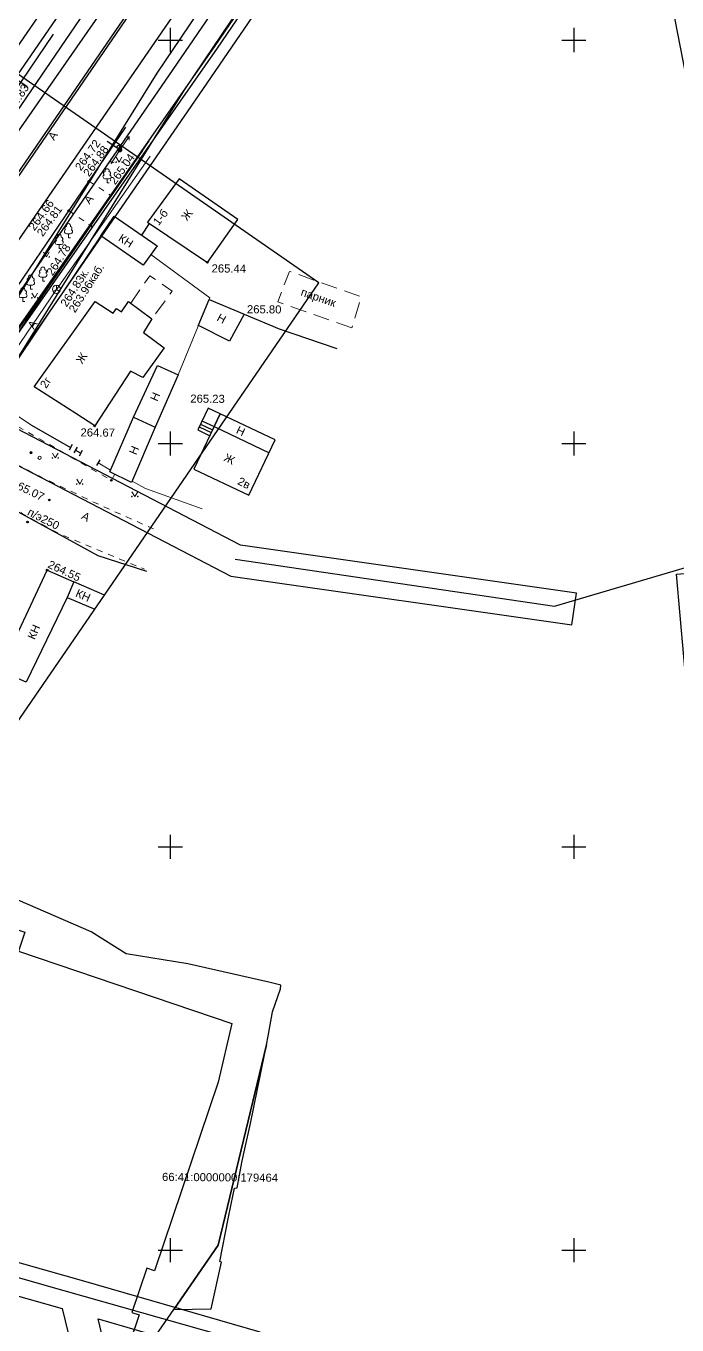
# Model space of a CAD drawing. Header units: metres. Extents: x -1448899 to 1563798, y -293564 to 398817.
# Drawn here: x 40732.1 to 40812.8, y 36790.7 to 36951.7 of the extents above; entities that cross this region are included whole.
import ezdxf
from ezdxf.enums import TextEntityAlignment as Align

# ---------------------------------------------------------------- set-up
doc = ezdxf.new("R2010")
doc.units = ezdxf.units.M
doc.set_wipeout_variables(frame=1)
doc.header["$PDMODE"] = 32
doc.header["$PDSIZE"] = 0.2
doc.linetypes.add('atp_1.5x1.5', pattern=[3, 1.5, -1.5])
doc.linetypes.add('atp_2x1', pattern=[3, 2, -1])
for name, color, linetype in [('D', 1, 'Continuous'), ('LABELS', 254, 'Continuous'), ('P', 94, 'Continuous'), ('T', 1, 'Continuous'), ('Z', 30, 'Continuous'), ('Автодорожное хозяйство', 7, 'Continuous'), ('Водопроводы', 7, 'Continuous'), ('Газопроводы', 7, 'Continuous'), ('граница ск ЕКБ', 7, 'Continuous'), ('Здания и строения', 7, 'Continuous'), ('Кабели низкого напряжения', 7, 'Continuous'), ('Кабели связи', 7, 'Continuous'), ('кадастр', 7, 'Continuous'), ('Крышки колодцев', 7, 'Continuous'), ('Объекты электропередачи', 7, 'Continuous'), ('Ограждения', 7, 'Continuous'), ('Отметка', 7, 'Continuous'), ('Пикет', 7, 'Continuous'), ('Растительность', 7, 'Continuous'), ('Сетка координат', 7, 'Continuous')]:
    doc.layers.add(name, color=color, linetype=linetype)
doc.styles.get("Standard").update_dxf_attribs({"font": 'arial.ttf'})
doc.styles.add('Бм431', font='')
doc.styles.get('Бм431').set_extended_font_data('Bm431', italic=True)
doc.linetypes.add('atp_119_3', pattern='A,4,-2,[131,ltypeshp.shx,S=0.45,R=90,X=0.45,Y=-0.45],8,[131,ltypeshp.shx,S=0.45,R=-90,X=-0.45,Y=0.45],-2,4', length=20)
doc.linetypes.add('atp_122_v', pattern='A,2,-2,3,-0.6,["В",Бм431,S=2,R=0,X=-0.5,Y=-1],-2,4,-2,8,-2,8,-2,6', length=41.6)
doc.linetypes.add('atp_133_t', pattern='A,4,[133,ltypeshp.shx,S=0.12,R=0,X=-0.12,Y=0],0,[133,ltypeshp.shx,S=0.25,R=0,X=-0.25,Y=0],4,-2', length=10)
doc.linetypes.add('atp_474_1a', pattern='A,1,-0.4,[133,ltypeshp.shx,S=0.1,R=0,X=0,Y=0],0.0001,[133,ltypeshp.shx,S=0.2,R=0,X=-0.1,Y=0],0,[133,ltypeshp.shx,S=0.3,R=0,X=-0.2,Y=0],0.0001,[133,ltypeshp.shx,S=0.4,R=0,X=-0.3,Y=0],0,[133,ltypeshp.shx,S=0.5,R=0,X=-0.4,Y=0],0.0001,[130,ltypeshp.shx,S=0.25,R=0,X=0.1,Y=0.75],-0.6,3', length=5.0003)
doc.linetypes.add('atp_475_1', pattern='A,2.5,[130,ltypeshp.shx,S=0.4,R=0,X=0,Y=0.4],2.5', length=5)

# ---------------------------------------------------------------- blocks, each defined once
blk = doc.blocks.new('A$C441d7248')
at = {"layer": 'граница ск ЕКБ', "color": 5, "lineweight": 30}
blk.add_lwpolyline([(216.79, 5.82), (307.27, 137.68), (92.91, 286.43), (0, 152.62), (216.79, 5.82)], dxfattribs=at)
blk = doc.blocks.new('atp_107a')
at = {"linetype": 'ByBlock', "lineweight": -2}
h = blk.add_hatch(color=0, dxfattribs=at)
edge = h.paths.add_edge_path()
edge.add_arc((0, 0), 0.5, 0, 360)
at = {"color": 0, "linetype": 'ByBlock', "lineweight": -2}
blk.add_circle((0, 0), 0.5, dxfattribs=at)
blk = doc.blocks.new('atp_115c')
at = {"color": 0, "linetype": 'ByBlock', "lineweight": -2}
for points in [[(3.29, -0.5), (4, 0), (3.29, 0.5)], [(0.5, 0), (4, 0)]]:
    blk.add_lwpolyline(points, dxfattribs=at)
blk = doc.blocks.new('atp_390a')
at = {"color": 0, "linetype": 'ByBlock', "lineweight": -2}
for points in [[(0, 0.99), (-0.51, 0.99)], [(0, 0.99), (0.51, 0.99)], [(0, 0), (0, 0.99)], [(0.5, 0), (0, 0)]]:
    blk.add_lwpolyline(points, dxfattribs=at)
for centre, start, end in [((0, 3), 90, 202.242), ((0, 3), 337.758, 90), ((-0.51, 1.49), 115.6346, 270), ((-0.39, 2.32), 97.9406, 227.8197), ((0.39, 2.32), 312.1803, 82.0594), ((0.51, 1.49), 270, 64.3654)]:
    blk.add_arc(centre, 0.5, start, end, dxfattribs=at)
blk = doc.blocks.new('atp_397b')
at = {"color": 0, "linetype": 'ByBlock', "lineweight": -2}
blk.add_circle((0, 0), 0.4, dxfattribs=at)
blk = doc.blocks.new('atp_397a')
at = {"linetype": 'ByBlock', "lineweight": -2}
blk.add_hatch(color=0, dxfattribs=at).paths.add_polyline_path([(-0.3, 0, 1), (0.3, 0, 1)])
at = {"color": 0, "linetype": 'ByBlock', "lineweight": -2}
blk.add_circle((0, 0), 0.3, dxfattribs=at)
blk = doc.blocks.new('atp_416')
at = {"color": 0, "linetype": 'ByBlock', "lineweight": -2}
blk.add_lwpolyline([(0.72, 1.2), (0, 0), (-0.72, 1.2)], dxfattribs=at)
for centre in [(-0.72, 0), (0.72, 0)]:
    blk.add_circle(centre, 0.075, dxfattribs=at)
blk = doc.blocks.new('atp_117sv')
at = {"color": 0, "linetype": 'ByBlock', "lineweight": -2}
for points in [[(0, 1), (0, 0)], [(0, 0), (-0.87, -0.5)], [(0.87, -0.5), (0, 0)]]:
    blk.add_lwpolyline(points, dxfattribs=at)
blk.add_circle((0, 0), 1, dxfattribs=at)
blk = doc.blocks.new('A$C0BB7152E')
at = {"layer": 'D', "linetype": 'Continuous'}
blk.add_lwpolyline([(1533092.79, 387300.47), (1533074.83, 387312.74), (1533109.35, 387363.93), (1533115.19, 387361.99), (1533115.25, 387362.17), (1533122.06, 387359.93), (1533122.01, 387359.75), (1533130.33, 387356.99), (1533129.55, 387354.64), (1533156.04, 387345.87), (1533154.44, 387338.59), (1533146.7, 387315.15), (1533145.76, 387315.46), (1533143.93, 387309.95), (1533144.87, 387309.65), (1533141.71, 387300.08)], dxfattribs=at)
at = {"layer": 'P', "linetype": 'Continuous'}
for points in [[(1533212.2, 387386.65), (1533210.74, 387401.99), (1533223.14, 387403.13)], [(1533212.98, 387456.1), (1533205.83, 387491.48), (1533189.82, 387488.64), (1533175.34, 387496.74), (1533165.09, 387481.52), (1533144.22, 387493.7), (1533150.15, 387503.46), (1533137.21, 387511.96), (1533116.54, 387525.57), (1533099.34, 387537.06), (1533090.35, 387543.13), (1533083.59, 387547.7), (1533066.5, 387559.26)], [(1533141.29, 387298.77), (1533149.14, 387310.35), (1533154.58, 387318.38), (1533160.37, 387343.24), (1533160.56, 387344.33), (1533161.09, 387347.37), (1533162.06, 387350.21), (1533162.1, 387350.67), (1533160.61, 387351.02), (1533150.55, 387353.21), (1533142.92, 387354.39), (1533138.55, 387357.1), (1533127.29, 387361.87), (1533116.42, 387366.48), (1533112.28, 387368.61), (1533104.41, 387356.92), (1533088.55, 387333.37), (1533080.91, 387322.02), (1533074.63, 387312.69), (1533097.44, 387297.33)]]:
    blk.add_lwpolyline(points, dxfattribs=at)
blk.add_lwpolyline([(1533155.01, 387316.28), (1533154.79, 387316.36), (1533155.8, 387321.65), (1533156.16, 387323.49), (1533156.53, 387325.44), (1533156.88, 387325.49), (1533157.45, 387328.65), (1533157.8, 387330.35), (1533158.48, 387333.48), (1533160.15, 387342.01), (1533160.37, 387343.24), (1533154.58, 387318.38), (1533149.14, 387310.35), (1533153.77, 387310.47)], close=True, dxfattribs=at)
at = {"layer": 'T', "linetype": 'Continuous'}
for points in [[(1533044.69, 387305.28), (1533063.43, 387333.06), (1533068.13, 387338.83), (1533074.08, 387349.1), (1533083.72, 387364.36), (1533103.29, 387393), (1533108.95, 387401.48), (1533112.84, 387408.27), (1533130.12, 387432.87), (1533153.36, 387466.73), (1533172.73, 387495.69), (1533178.21, 387505.13), (1533180.17, 387506.43), (1533180.86, 387507.24), (1533185.12, 387510.55), (1533191.8, 387514.03), (1533200.43, 387518.05), (1533204.51, 387517.83), (1533220.35, 387519.91)], [(1533044.42, 387305.59), (1533063.15, 387333.36), (1533067.85, 387339.13), (1533073.79, 387349.38), (1533083.44, 387364.65), (1533103.01, 387393.29), (1533108.66, 387401.76), (1533112.56, 387408.56), (1533129.83, 387433.17), (1533153.07, 387467.02), (1533172.44, 387495.98), (1533177.94, 387505.45), (1533179.92, 387506.77), (1533180.6, 387507.57), (1533184.9, 387510.91), (1533191.6, 387514.39), (1533200.32, 387518.48), (1533204.5, 387518.25), (1533220.28, 387520.32)], [(1533330.57, 387567.05), (1533274, 387556.26), (1533216.53, 387544.1), (1533193.93, 387536.43), (1533174.02, 387522.56), (1533148.19, 387484.78), (1533102.62, 387418.08), (1532923.45, 387153.07), (1532596.95, 386668.16), (1532501.82, 386525.68), (1532463.24, 386470.75), (1532364.18, 386323.11), (1532278.05, 386197.05), (1532195.94, 386075.2), (1532063.54, 385880.4), (1531928.37, 385674.27)], [(1531934.83, 385669.49), (1532071.49, 385875.31), (1532203.45, 386070.48), (1532286.31, 386192.02), (1532371.45, 386319.02), (1532470.86, 386466.5), (1532497.05, 386506.13), (1532602.58, 386664.36), (1532929.87, 387147.97), (1533109.5, 387414.14), (1533154.44, 387480.52), (1533178.92, 387517.57), (1533196.83, 387528.9), (1533218.91, 387532.64), (1533276.64, 387542.75), (1533333.71, 387553.63)], [(1532064.33, 385872.03), (1533175.95, 387529.37), (1533203.37, 387541.48)], [(1533216.73, 387532.26), (1533172.46, 387515.46), (1533167.14, 387509.68), (1533152.77, 387486.79), (1533098.63, 387406.47), (1533045.06, 387327.01), (1532998.78, 387258.35), (1532937.35, 387167.22), (1532873.99, 387071.58), (1532810.63, 386975.94), (1532667.81, 386765.52), (1532524.99, 386555.1), (1532479.89, 386488.38), (1532403.68, 386375.5), (1532346.97, 386290.94), (1532292.36, 386209.52), (1532231.58, 386118.89), (1532181.03, 386043.53), (1532122.68, 385957.78), (1533172.46, 387515.46)], [(1533162.43, 387515.89), (1533154.53, 387505.18), (1533111.68, 387441.91), (1533082.13, 387397.43), (1533060.27, 387365.97), (1533034.71, 387328.22), (1532997.57, 387271.25), (1532964.96, 387223.72), (1532933.37, 387176.37), (1532874.68, 387089.36), (1532843.38, 387040.66), (1532805.03, 386986.44), (1532776.13, 386943.81), (1532731.6, 386971.39), (1532708.71, 386938.73), (1532656.13, 386861.1), (1532653.98, 386858.22), (1532649.48, 386852.18), (1532588.17, 386895.63), (1532585.35, 386897.71), (1532581.82, 386900.16), (1532575.32, 386889.29)], [(1533156.03, 387403.42), (1533195.64, 387397.9), (1533228.6, 387407.93)], [(1533107.7, 387320.27), (1533135.52, 387312.59), (1533159.77, 387305.93), (1533208.96, 387302.56), (1533247.04, 387312.84)]]:
    blk.add_lwpolyline(points, dxfattribs=at)
blk.add_circle((1533141.2, 387454.41), 0.2, dxfattribs=at)
at = {"layer": 'Z', "linetype": 'Continuous'}
for points in [[(1533629.25, 387271.12), (1533488.73, 387243.43), (1533276.59, 387203.68), (1533212.06, 387524.79), (1533163.69, 387514.22), (1533156.17, 387504.03), (1533113.34, 387440.8), (1533083.78, 387396.31), (1533061.92, 387364.84), (1533036.38, 387327.12), (1532999.24, 387270.14), (1532966.62, 387222.6), (1532935.02, 387175.25), (1532876.35, 387088.27), (1532845.03, 387039.54), (1532806.68, 386985.3), (1532776.71, 386941.1), (1532732.15, 386968.69), (1532710.35, 386937.6), (1532656.87, 386858.62), (1532725.1, 386809.85)], [(1533024.5, 387489.47), (1533067.03, 387460.78), (1533095.7, 387441.78), (1533096.27, 387441.1), (1533108.36, 387432.01), (1533122.52, 387426.67), (1533146.89, 387462.62), (1533177.31, 387507.78)], [(1533178.36, 387501.47), (1533150.53, 387460.16), (1533122.65, 387419.04), (1533119.66, 387420.83), (1533119.93, 387423.38), (1533106.41, 387428.47), (1533096.02, 387436.28), (1533091.63, 387405.62), (1533087.23, 387406.06), (1533091.96, 387438.98), (1533064.59, 387457.12), (1533022.06, 387485.81)], [(1533159.9, 387484.78), (1533145.86, 387463.6), (1533120.26, 387421.74), (1533095.98, 387386.6), (1533066.88, 387343.67), (1533041.9, 387306.5)], [(1533045.24, 387304.32), (1533069.17, 387339.9), (1533106.58, 387318.25), (1533135.33, 387310.37), (1533138.04, 387299.51)], [(1533141.93, 387300.48), (1533139.77, 387309.13), (1533159.16, 387303.68)], [(1533159.86, 387307.64), (1533137.96, 387313.8), (1533108.14, 387321.97), (1533071.41, 387343.23), (1533099.28, 387384.34), (1533122.61, 387418.07), (1533155.49, 387401.3), (1533197.81, 387395.59), (1533198.35, 387399.55), (1533156.69, 387405.18), (1533124.77, 387421.45), (1533149.24, 387461.46), (1533163.3, 387482.68)]]:
    blk.add_lwpolyline(points, dxfattribs=at)
at = {"layer": 'LABELS'}
blk.add_text('66:41:0000000:179464', height=1, dxfattribs=at).set_placement((1533154.75, 387326.79), align=Align.MIDDLE_CENTER)
blk = doc.blocks.new('A$C0ab4c2d5')
at = {"color": 0, "linetype": 'ByBlock', "lineweight": -2}
for p, q in [((271.13, 161.96), (269.57, 163.02)), ((282.61, 154.15), (281.04, 155.2))]:
    blk.add_line(p, q, dxfattribs=at)
at = {"color": 5, "lineweight": 30}
blk.add_lwpolyline([(216.79, 5.82), (307.27, 137.68), (92.91, 286.43), (0, 152.62), (216.79, 5.82)], dxfattribs=at)
for points in [[(205.39, 78.29), (207.23, 77.4), (209.06, 76.72), (211, 76.38), (211.31, 76.33), (219.47, 88.2), (237.49, 113.57), (240.18, 123.87), (247.68, 135.02), (263.55, 152.56), (274.4, 168.49)], [(283.32, 156.96), (278.74, 150.24), (266.15, 131.79), (259.27, 121.84), (262.16, 119.55), (273, 135.96), (286.25, 155.28)], [(289.96, 150.56), (286.04, 145.17), (293.45, 140.21), (297.24, 145.54), (289.96, 150.56)], [(285.32, 143.59), (286.27, 145.02)], [(277.14, 121.49), (271.97, 124.79), (279.55, 135.34), (281.78, 133.89), (282.2, 134.49), (282.79, 134.07), (283.68, 135.35), (286.58, 133.19), (285.52, 131.52), (288.1, 129.6), (285.46, 125.94), (283.91, 126.71), (279.49, 119.93), (277.14, 121.49)], [(292.33, 132.33), (293.68, 135.6), (298.02, 133.78), (296.21, 130.44), (292.36, 132.39)], [(293.68, 135.6), (302.36, 131.96)], [(302.36, 131.96), (309.49, 129.52)], [(281.36, 114.25), (284.29, 121.03), (287.26, 127.44), (289.83, 126.25), (286.98, 119.77), (284.06, 112.9), (281.36, 114.25)], [(284.29, 121.03), (286.98, 119.77)], [(271.65, 120.03), (276.51, 117.27)], [(276.71, 117.62), (276.32, 116.92)], [(277.3, 117.29), (276.9, 116.59)], [(277.1, 116.94), (277.76, 116.57)], [(277.94, 116.89), (277.55, 116.2)], [(280.12, 115.71), (279.72, 115.01)], [(270.98, 88.18), (267.77, 89.59), (273.6, 102.06), (276.89, 100.6), (276.06, 98.67), (279.49, 97.2), (280.69, 98.94), (276.89, 100.6)], [(276.06, 98.67), (270.98, 88.18)]]:
    blk.add_lwpolyline(points)
blk.add_lwpolyline([(281.92, 145.94), (287.25, 142.26), (285.5, 139.86), (280.27, 143.48)], close=True)
at = {"layer": 'Автодорожное хозяйство', "color": 7, "linetype": 'atp_1.5x1.5', "lineweight": 15, "ltscale": 0.5, "flags": 128}
for points in [[(278.73, 150.3), (281.59, 148.46)], [(276.28, 146.63), (278.99, 144.74)], [(281.97, 113.95), (281.56, 113.18), (266.1, 122.11), (263.77, 118.36), (273, 113.51), (280.06, 110.16), (287.28, 106.94)], [(258.73, 116.1), (260.69, 114.9), (270.55, 109.05), (275.2, 106.51), (285.65, 102.18)]]:
    blk.add_lwpolyline(points, dxfattribs=at)
at = {"layer": 'Водопроводы', "linetype": 'atp_122_v', "lineweight": 30, "ltscale": 0.5, "flags": 128}
blk.add_lwpolyline([(232.2, 70.09), (235.74, 75.03), (229.29, 79.37), (249.24, 109.03), (254.96, 117.49), (279.88, 103.85), (285.89, 101.94)], dxfattribs=at)
at = {"layer": 'Газопроводы', "ltscale": 0.5}
for points in [[(291.79, 114.56), (298.6, 111.33), (301.85, 118.19), (295.04, 121.42)], [(293.76, 118.72), (295.04, 121.42), (293.53, 122.13), (292.25, 119.43)]]:
    blk.add_lwpolyline(points, close=True, dxfattribs=at)
for points in [[(292.43, 119.82), (293.94, 119.1)], [(292.6, 120.16), (294.1, 119.45)], [(292.78, 120.55), (294.29, 119.84)], [(294.29, 119.84), (301.1, 116.61)]]:
    blk.add_lwpolyline(points, dxfattribs=at)
at = {"layer": 'Здания и строения', "color": 7, "linetype": 'atp_2x1', "lineweight": 15, "flags": 128}
blk.add_lwpolyline([(283.96, 135.14), (286.31, 138.55), (289.09, 136.64), (286.54, 133.22)], dxfattribs=at)
blk.add_lwpolyline([(311.35, 132.11), (302.16, 135.31), (303.62, 139.09), (312.54, 135.93)], close=True, dxfattribs=at)
at = {"layer": 'Кабели низкого напряжения', "linetype": 'atp_119_3', "lineweight": 15, "ltscale": 0.5, "flags": 128}
blk.add_lwpolyline([(193.99, 19.99), (203.36, 33.95), (210.28, 44.34), (217.09, 54.41), (220.26, 59.14), (223.43, 64.22), (233.12, 78.53), (235.42, 81.96), (243.74, 93.4), (246.21, 96.89), (247.8, 99.45), (251, 104.56), (253.51, 108.69), (255.02, 110.92), (263.21, 121.91), (269.12, 130.59), (274.65, 138.52), (281.59, 148.46), (285.45, 154.06)], dxfattribs=at)
at = {"layer": 'Кабели связи', "linetype": 'atp_133_t', "lineweight": 15, "flags": 128}
blk.add_lwpolyline([(286.37, 153.38), (274.75, 136.86), (257.64, 111.74), (242.93, 90.29), (224.15, 63.34), (207.22, 38.52), (194.03, 19.28)], dxfattribs=at)
at = {"layer": 'Ограждения', "color": 7, "linetype": 'atp_475_1', "lineweight": 15, "ltscale": 0.5, "flags": 128}
for points in [[(280.27, 143.48), (275.59, 136.56)], [(289.83, 126.25), (293.77, 135.81), (286.43, 141.2)], [(279.91, 115.34), (281.45, 114.45)], [(284.14, 113.08), (285.8, 112.16), (292.79, 109.64)]]:
    blk.add_lwpolyline(points, dxfattribs=at)
at = {"layer": 'Ограждения', "color": 7, "linetype": 'atp_474_1a', "lineweight": 15, "ltscale": 0.5, "flags": 128}
blk.add_lwpolyline([(275.59, 136.56), (266.65, 123.27), (271.65, 120.03)], dxfattribs=at)
at = {"layer": 'Пикет', "color": 0}
for p in [(278.74, 150.24), (276.28, 146.63), (279.01, 144.72), (293.45, 140.21), (279.49, 119.93), (281.56, 113.18), (273.87, 110.75, 265.12), (271.17, 108.02, 265.12), (273.6, 102.06)]:
    blk.add_point(p, dxfattribs=at)
at = {"layer": 'кадастр', "rotation": 359.5536696139991}
blk.add_blockref('A$C0BB7152E', (-1535830.43, -375345.19), dxfattribs=at)
at = {"layer": 'Объекты электропередачи', "color": 7, "linetype": 'Continuous', "lineweight": 15}
for xscale, yscale, zscale, rotation in [(0.5000000000000002, 0.5000000000000002, 0.5000000000000002, 55.32752026295935), (0.4999999999999999, 0.4999999999999999, 0.4999999999999999, 236.9079196581716)]:
    blk.add_blockref('atp_115c', (282.61, 154.15), dxfattribs=dict(at, xscale=xscale, yscale=yscale, zscale=zscale, rotation=rotation))
at = {"layer": 'Объекты электропередачи', "color": 7, "linetype": 'Continuous', "lineweight": 15, "xscale": 0.5, "yscale": 0.5, "zscale": 0.5}
blk.add_blockref('atp_107a', (282.61, 154.15), dxfattribs=at)
at = {"layer": 'Растительность', "color": 7, "linetype": 'Continuous', "lineweight": 15}
for name, p, xscale, yscale, zscale in [('atp_416', (282.51, 152.64), 0.5, 0.5, 0.5), ('atp_390a', (281.02, 150.07), 0.5, 0.5, 0.5), ('atp_390a', (276.24, 143.26), 0.5, 0.5, 0.5), ('atp_390a', (275.1, 141.93), 0.5, 0.5, 0.5), ('atp_416', (273.5, 140.88), 0.5, 0.5, 0.5), ('atp_390a', (271.54, 136.9), 0.5, 0.5, 0.5), ('atp_390a', (273.08, 137.89), 0.5, 0.5, 0.5), ('atp_390a', (270.6, 135.34), 0.5, 0.5, 0.5), ('atp_416', (272.06, 135.8), 0.5, 0.5, 0.5), ('atp_416', (274.61, 115.97), 0.4999999999999999, 0.4999999999999999, 0.4999999999999999), ('atp_416', (277.63, 112.72), 0.4999999999999999, 0.4999999999999999, 0.4999999999999999), ('atp_416', (284.46, 111.18), 0.4999999999999999, 0.4999999999999999, 0.4999999999999999)]:
    blk.add_blockref(name, p, dxfattribs=dict(at, xscale=xscale, yscale=yscale, zscale=zscale))
for name, p, xscale, yscale, zscale, rotation in [('atp_397a', (271.59, 116.63), 0.5000000000000002, 0.5000000000000002, 0.5000000000000002, 329.2403638143676), ('atp_397b', (272.66, 115.99), 0.500000000000001, 0.500000000000001, 0.500000000000001, 329.2403636011588)]:
    blk.add_blockref(name, p, dxfattribs=dict(at, xscale=xscale, yscale=yscale, zscale=zscale, rotation=rotation))
at = {"layer": 'Отметка'}
for s, rotation, p in [('264.83', 56.9433, (269.08, 158.31, 264.84)), ('А', 56.0448, (274.46, 155.24)), ('264.72', 54.3879, (277.78, 151.48)), ('264.88', 54.3879, (278.8, 150.74)), ('265.04', 54.3879, (282.03, 149.75)), ('А', 51.9356, (278.84, 147.34)), ('264.66', 54.3879, (272.03, 144.05)), ('264.81', 54.3879, (273.05, 143.32)), ('1-б', 51.9711, (287.4, 144.68, 264.43)), ('Ж', 51.9711, (290.92, 145.27, 264.43)), ('КН', 326.9529, (282.32, 142.96, 264.43)), ('264.78', 57.4247, (274.28, 138.46)), ('263.96каб.', 57.4247, (277.04, 133.87)), ('265.44', 359.5537, (293.97, 138.96)), ('парник', 341.0277, (304.94, 136.12, 264.43)), ('Н', 331.8752, (294.53, 133.04, 264.43)), ('265.80', 359.5537, (298.35, 133.9)), ('А', 57.4247, (271.95, 131.84)), ('Ж', 57.4247, (277.94, 127.53)), ('2г', 57.4247, (273.48, 124.5)), ('Н', 66.712, (287.24, 122.9, 264.43)), ('265.23', 359.5537, (291.33, 122.82)), ('264.67', 359.5537, (277.73, 118.63)), ('Н', 333.9707, (296.91, 119.07)), ('Н', 66.712, (284.62, 116.26, 264.43)), ('Ж', 333.9707, (295.39, 115.67)), ('265.07', 333.9105, (269.09, 112.49, 265.12)), ('2в', 333.9707, (297.09, 112.74)), ('п/э250', 333.0792, (271.06, 108.93)), ('А', 330.5941, (277.74, 108.48)), ('264.55', 335.0811, (273.58, 102.41)), ('КН', 336.1336, (277.02, 98.84, 264.43)), ('КН', 66.712, (272.05, 93.36, 264.43))]:
    blk.add_text(s, height=1, rotation=rotation, dxfattribs=at).set_placement(p)
at = {"layer": 'Крышки колодцев', "color": 7, "linetype": 'Continuous', "lineweight": 15, "xscale": 0.5, "yscale": 0.5, "zscale": 0.5}
blk.add_blockref('atp_117sv', (274.75, 136.86), dxfattribs=at)
at = {"layer": 'Отметка'}
blk.add_text('264.83к.', height=1, rotation=57.4247, dxfattribs=at).set_placement((276.01, 134.6))

msp = doc.modelspace()

# ---------------------------------------------------------------- linework, layer by layer
at = {"layer": 'Газопроводы', "color": 6, "lineweight": 200}
msp.add_circle((43176.13, 37749.97), 11368.91, dxfattribs=at)
at = {"layer": 'Сетка координат', "color": 92}
for p, q in [((40750, 36951.5), (40750, 36948.5)), ((40800, 36951.5), (40800, 36948.5)), ((40748.5, 36950), (40751.5, 36950)), ((40798.5, 36950), (40801.5, 36950)), ((40750, 36901.5), (40750, 36898.5)), ((40800, 36901.5), (40800, 36898.5)), ((40748.5, 36900), (40751.5, 36900)), ((40798.5, 36900), (40801.5, 36900)), ((40750, 36851.5), (40750, 36848.5)), ((40800, 36851.5), (40800, 36848.5)), ((40748.5, 36850), (40751.5, 36850)), ((40798.5, 36850), (40801.5, 36850)), ((40750, 36801.5), (40750, 36798.5)), ((40800, 36801.5), (40800, 36798.5)), ((40748.5, 36800), (40751.5, 36800)), ((40798.5, 36800), (40801.5, 36800))]:
    msp.add_line(p, q, dxfattribs=at)

# ---------------------------------------------------------------- block references
at = {"layer": 'Газопроводы'}
msp.add_blockref('A$C441d7248', (40461.14, 36782.24), dxfattribs=at)

# ---------------------------------------------------------------- next in the draw order: block references
at = {"layer": 'Газопроводы', "rotation": 359.9999655066117}
msp.add_blockref('A$C0ab4c2d5', (40461.14, 36782.24), dxfattribs=at)

doc.saveas('drawing.dxf')
